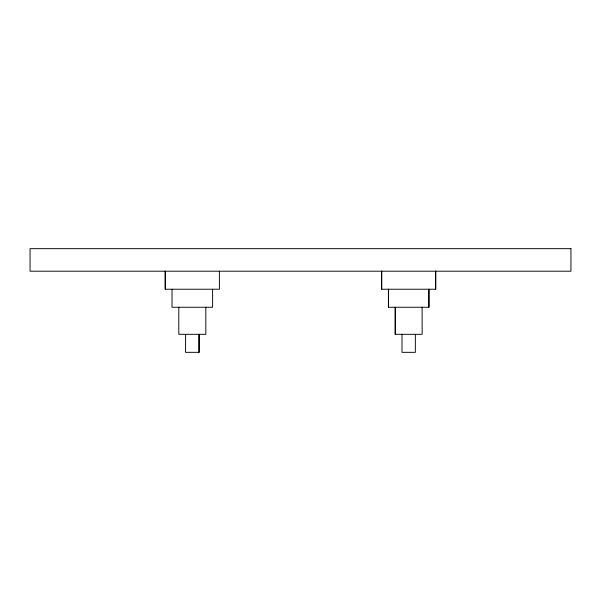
<?xml version="1.0" encoding="UTF-8"?>
<svg xmlns="http://www.w3.org/2000/svg" width="601" height="601" viewBox="0 0 601 601"><rect width="100%" height="100%" fill="white"/><g stroke="black" fill="none" stroke-linecap="round" stroke-linejoin="round"><path stroke-width="0.9" d="M395.255 334.306L395.255 307.261L395.21 334.306L422.15 334.306L422.105 307.261M435.74 271.201L435.74 289.231L381.62 289.231L381.62 271.201M435.642 271.201L435.642 289.231M428.949 289.231L428.949 307.261L388.411 307.261L388.411 289.231M428.874 289.231L428.874 307.261M415.359 334.306L415.336 352.336L402.001 352.336L402.001 334.306M388.486 289.231L388.486 307.261M381.718 271.201L381.718 289.231M219.365 271.201L219.433 289.231L165.207 289.231L165.207 271.201M212.604 289.231L212.626 307.261L172.014 307.261L172.036 289.231M205.82 307.261L205.843 334.306L178.797 334.306L178.797 307.261M199.081 334.306L199.081 352.336L185.559 352.336L185.626 334.306M199.014 334.306L199.014 352.336M165.275 271.201L165.275 289.231M570.95 248.664L30.05 248.664L30.05 271.201L570.95 271.201L570.95 248.664"/></g></svg>
